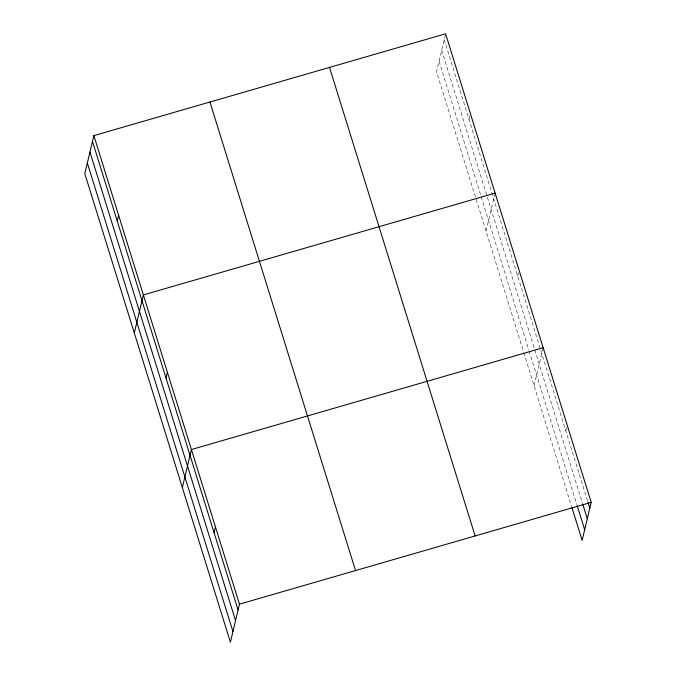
<?xml version="1.0" encoding="UTF-8"?>
<svg xmlns="http://www.w3.org/2000/svg" width="676" height="676" viewBox="0 0 676 676"><rect width="100%" height="100%" fill="white"/><g stroke="black" fill="none" stroke-linecap="round" stroke-linejoin="round"><path stroke-width="0.51" stroke-dasharray="3.38 2.54" d="M445.374 34.763L436.544 71.833L523.486 351.621M468.975 119.246L470.352 113.45M486.044 231.133L494.874 194.071M517.748 276.205L518.898 271.38M534.091 385.759L542.921 348.689M565.795 430.832L566.944 426.007M444.225 39.588L587.63 501.11M441.69 50.227L582.602 503.721M439.079 61.186L528.826 350.016M529.139 351.021L576.873 504.642M523.79 352.627L571.524 506.24"/><path stroke-width="1.01" d="M93.863 135.623L84.804 173.648L230.398 642.2L239.456 604.167L93.863 135.623L445.602 33.8L591.196 502.352L582.137 540.377L571.837 507.245M117.235 221.06L118.613 215.272M134.304 332.955L143.363 294.93L495.102 193.108M166.009 378.028L167.386 372.239M182.351 487.582L191.409 449.548L543.149 347.726M214.055 532.646L215.433 526.857M239.456 604.167L591.196 502.352M587.943 502.116L589.818 508.141M582.915 504.718L587.283 518.779M577.186 505.64L584.672 529.739M329.525 67.397L475.118 535.95M209.94 102.017L355.534 570.569M92.485 141.411L238.079 609.963M89.95 152.049L235.544 620.602M87.339 163.009L232.933 631.561"/></g></svg>
